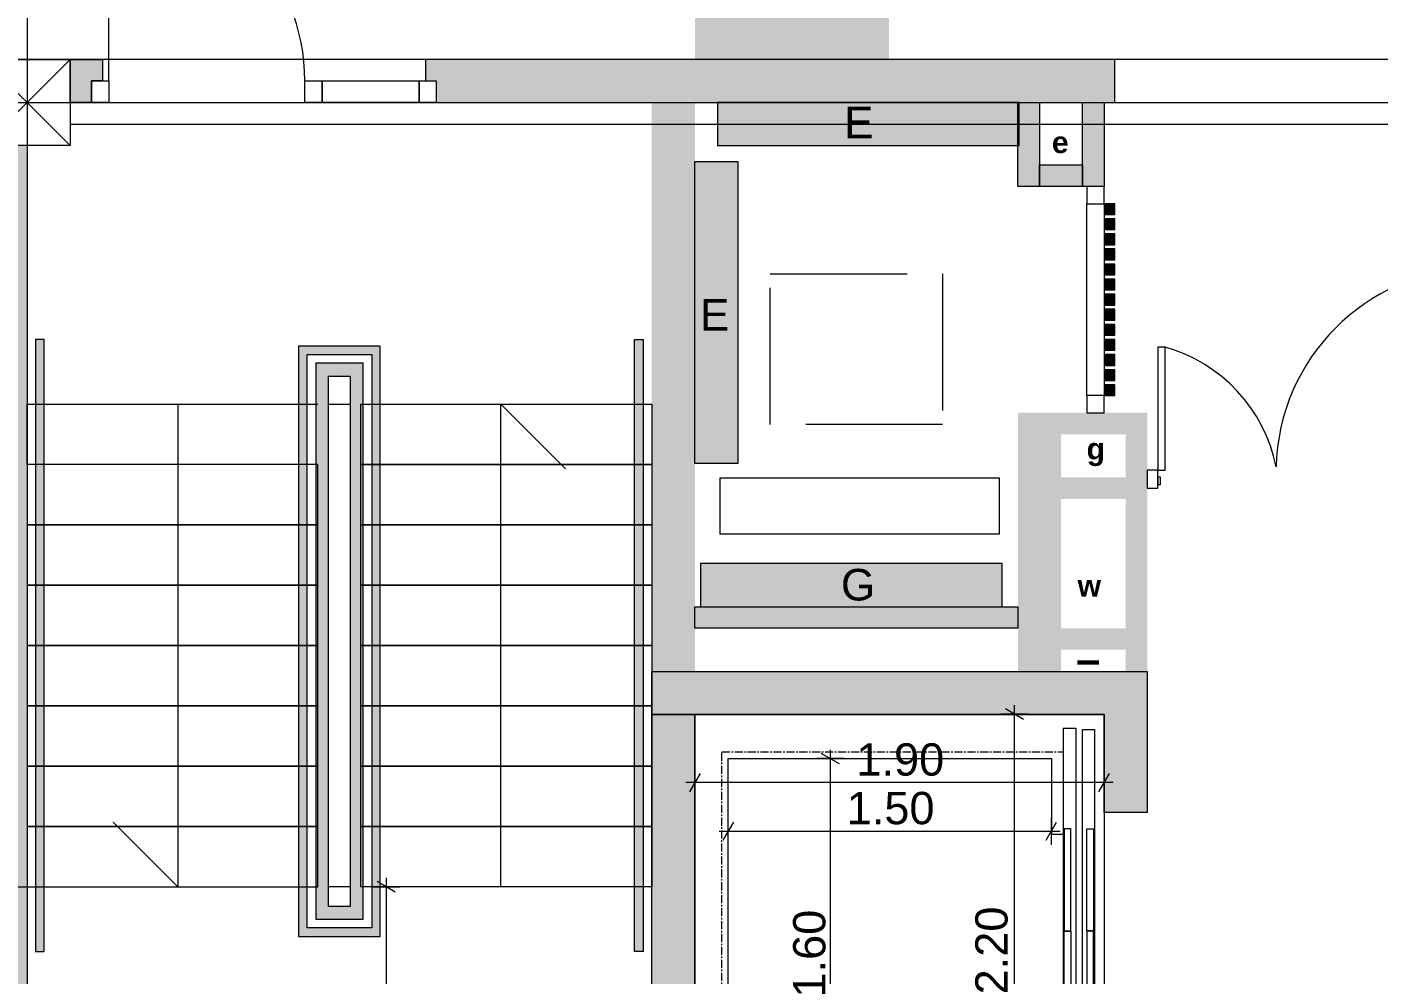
# Model space of a CAD drawing. Header units: millimetres. Extents: x 475159934 to 476245151, y 4620917055 to 4621447368.
# Drawn here: x 475261724 to 475268000, y 4621002042 to 4621006440 of the extents above; entities that cross this region are included whole.
import ezdxf

# ---------------------------------------------------------------- set-up
doc = ezdxf.new("R2010")
doc.units = ezdxf.units.MM
doc.header["$MEASUREMENT"] = 0
doc.linetypes.add('CENTERX2', pattern=[60, 37.5, -7.5, 7.5, -7.5])
doc.linetypes.add('Long Dashed', pattern=[1058.333302, 634.99999, -423.333311])
for name, color, linetype, lineweight, true_color in [('0_Pen_No__8_Pen_No__11', 7, 'Continuous', 0, 0x636466), ('New_2D Drafting - General_Pen_No__250_Pen_No__17', 7, 'Continuous', 0, 0xa68068), ('New_2D Drafting - General_Pen_No__250_Pen_No__7_Pen_No__252', 7, 'Continuous', 0, 0x666666)]:
    doc.layers.add(name, color=color, linetype=linetype, lineweight=lineweight, true_color=true_color)
for name, color, linetype, lineweight in [('0_Pen_No__8_Pen_No__7', 7, 'Continuous', 0), ('2D Drafting - General_Pen_No__1_Pen_No__7', 7, 'Continuous', 0), ('2D Drafting - General_Pen_No__250_Pen_No__7_Pen_No__154', 154, 'Continuous', 0), ('2D Drafting - General_Pen_No__250_Pen_No__7_Pen_No__250', 7, 'Continuous', 0), ('2D Drafting - General_Pen_No__250_Pen_No__7_Pen_No__7', 7, 'Continuous', 0), ('a-iataki_Pen_No__1_Pen_No__1', 1, 'Continuous', 0), ('Doors_Pen_No__7_Pen_No__7', 7, 'Continuous', 0), ('G-Anno-Nplt_Pen_No__7', 7, 'Continuous', 0), ('gegmebi_Pen_No__7_Pen_No__7', 7, 'Continuous', 0), ('New_._Pen_No__1', 1, 'Continuous', 0), ('New_0_Pen_No__250', 7, 'Continuous', 0), ('New_23-DOOR_Pen_No__250', 7, 'Continuous', 0), ('New_2D Drafting - General_Pen_No__1', 1, 'Continuous', 0), ('New_2D Drafting - General_Pen_No__250_Pen_No__7_Pen_No__154', 154, 'Continuous', 0), ('New_2D Drafting - General_Pen_No__250_Pen_No__7_Pen_No__235', 235, 'Continuous', 0), ('New_2D Drafting - General_Pen_No__250_Pen_No__7_Pen_No__250', 7, 'Continuous', 0), ('New_2D Drafting - General_Pen_No__250_Pen_No__7_Pen_No__7', 7, 'Continuous', 0), ('New_2D Drafting - General_Pen_No__30_Pen_No__9_Pen_No__9_Pen_No__250', 7, 'Continuous', 0), ('New_2D Drafting - General_Pen_No__30_Pen_No__9_Pen_No__9_Pen_No__4', 7, 'Continuous', 0), ('New_2D Drafting - General_Pen_No__30_Pen_No__9_Pen_No__9_Pen_No__7', 7, 'Continuous', 0), ('New_2D Drafting - General_Pen_No__4', 7, 'Continuous', 0), ('New_51-CENTER-LINE_Pen_No__250', 7, 'Continuous', 0), ('New_shenobebi_Pen_No__7', 7, 'Continuous', 0), ('New_Structural - Bearing_Pen_No__250', 7, 'Continuous', 0), ('New_Structural - Bearing_Pen_No__4', 7, 'Continuous', 0), ('New_Structural - Bearing_Pen_No__7', 7, 'Continuous', 0), ('zoma_Pen_No__142', 142, 'Continuous', 0), ('zoma_Pen_No__5_Pen_No__5', 5, 'Continuous', 0)]:
    doc.layers.add(name, color=color, linetype=linetype, lineweight=lineweight)
doc.layers.add('zoma', color=7, linetype='Continuous')
doc.styles.add('GENERATED_STYLE_3', font='arial.ttf')
doc.styles.add('GENERATED_STYLE_8', font='arialbd.ttf')
doc.dimstyles.new('GENERATED_STYLE__24', dxfattribs={"dimtxt": 150, "dimasz": 64.421331, "dimexe": 0.18, "dimexo": 3, "dimgap": 0, "dimtad": 1, "dimlfac": 0.001, "dimzin": 0, "dimdsep": 46, "dimtxsty": 'GENERATED_STYLE_3', "dimblk": 'ARROWHEAD_2', "dimblk1": 'ARROWHEAD_2', "dimblk2": 'ARROWHEAD_2', "dimcen": 0.09, "dimclrd": 142, "dimclre": 142, "dimclrt": 142, "dimadec": 0, "dimazin": 0, "dimtfac": 1, "dimtdec": 4, "dimtmove": 2, "dimatfit": 3, "dimfxl": 1, "dimtolj": 1, "dimtzin": 0, "dimarcsym": 0})
doc.dimstyles.new('GENERATED_STYLE__25', dxfattribs={"dimtxt": 150, "dimasz": 64.421331, "dimexe": 0.18, "dimexo": 3, "dimgap": 0, "dimtad": 1, "dimtih": 1, "dimtoh": 1, "dimlfac": 0.001, "dimzin": 0, "dimdsep": 46, "dimtxsty": 'GENERATED_STYLE_3', "dimblk": 'ARROWHEAD_2', "dimblk1": 'ARROWHEAD_2', "dimblk2": 'ARROWHEAD_2', "dimcen": 0.09, "dimclrd": 142, "dimclre": 142, "dimclrt": 142, "dimadec": 0, "dimazin": 0, "dimtfac": 1, "dimtdec": 4, "dimtmove": 0, "dimatfit": 3, "dimfxl": 1, "dimtolj": 1, "dimtzin": 0, "dimarcsym": 0})
doc.dimstyles.new('GENERATED_STYLE__3', dxfattribs={"dimtxt": 200, "dimasz": 64.421331, "dimexe": 0.18, "dimexo": 3, "dimgap": 0, "dimtad": 1, "dimtih": 1, "dimtoh": 1, "dimlfac": 0.001, "dimzin": 0, "dimdsep": 46, "dimtxsty": 'GENERATED_STYLE_3', "dimblk": 'ARROWHEAD_2', "dimblk1": 'ARROWHEAD_2', "dimblk2": 'ARROWHEAD_2', "dimcen": 0.09, "dimclrd": 142, "dimclre": 142, "dimclrt": 142, "dimadec": 0, "dimazin": 0, "dimtfac": 1, "dimtdec": 4, "dimtmove": 0, "dimatfit": 3, "dimfxl": 1, "dimtolj": 1, "dimtzin": 0, "dimarcsym": 0})
doc.dimstyles.new('GENERATED_STYLE__5', dxfattribs={"dimtxt": 150, "dimasz": 64.421331, "dimexe": 0.18, "dimexo": 3, "dimgap": 0, "dimtad": 1, "dimlfac": 0.001, "dimzin": 0, "dimdsep": 46, "dimtxsty": 'GENERATED_STYLE_3', "dimblk": 'ARROWHEAD_2', "dimblk1": 'ARROWHEAD_2', "dimblk2": 'ARROWHEAD_2', "dimcen": 0.09, "dimclrd": 142, "dimclre": 142, "dimclrt": 142, "dimadec": 0, "dimazin": 0, "dimtfac": 1, "dimtdec": 4, "dimtmove": 0, "dimatfit": 3, "dimfxl": 1, "dimtolj": 1, "dimtzin": 0, "dimarcsym": 0})
doc.dimstyles.new('GENERATED_STYLE__6', dxfattribs={"dimtxt": 200, "dimasz": 64.421331, "dimexe": 0.18, "dimexo": 3, "dimgap": 0, "dimtad": 1, "dimlfac": 0.001, "dimzin": 0, "dimdsep": 46, "dimtxsty": 'GENERATED_STYLE_3', "dimblk": 'ARROWHEAD_2', "dimblk1": 'ARROWHEAD_2', "dimblk2": 'ARROWHEAD_2', "dimcen": 0.09, "dimclrd": 142, "dimclre": 142, "dimclrt": 142, "dimadec": 0, "dimazin": 0, "dimtfac": 1, "dimtdec": 4, "dimtmove": 0, "dimatfit": 3, "dimfxl": 1, "dimtolj": 1, "dimtzin": 0, "dimarcsym": 0})

# ---------------------------------------------------------------- blocks, each defined once
blk = doc.blocks.new('*D1551', base_point=(475826095.8, 4621095193.2))
at = {"layer": 'zoma_Pen_No__142', "color": 142, "linetype": 'Continuous', "lineweight": 0, "transparency": 16777216}
for p, q in [((475263433.7, 4621002425.9), (475263348.9, 4621002474.8)), ((475263391.3, 4621002491.8), (475263391.3, 4621002450.4)), ((475263327.7, 4621002450.4), (475263454.9, 4621002450.4)), ((475263391.3, 4621002450.4), (475263391.3, 4621001050.4)), ((475263327.7, 4621001050.4), (475263454.9, 4621001050.4)), ((475263348.9, 4621001074.8), (475263433.7, 4621001025.9)), ((475263391.3, 4621001050.4), (475263391.3, 4621001008.9))]:
    blk.add_line(p, q, dxfattribs=at)
at = {"layer": 'zoma_Pen_No__142', "color": 142, "lineweight": 0, "transparency": 16777216, "insert": (475263361.3, 4621001550.2), "char_height": 150, "attachment_point": 7, "rotation": 90, "style": 'GENERATED_STYLE_3'}
blk.add_mtext('\\A1;{\\pql;\\fArial|b0|i0|c204|p0;\\W1.000000;1.40}', dxfattribs=at)
blk = doc.blocks.new('ARROWHEAD_2')
at = {"color": 0, "linetype": 'Continuous', "lineweight": 0}
for p, q in [((0, 0), (-1, 0)), ((-0.378, -0.655), (0.378, 0.655))]:
    blk.add_line(p, q, dxfattribs=at)
blk = doc.blocks.new('*D1552', base_point=(475826095.8, 4621095193.2))
at = {"layer": 'zoma_Pen_No__142', "color": 142, "linetype": 'Continuous', "lineweight": 0, "transparency": 16777216}
for p, q in [((475263433.7, 4621002425.9), (475263348.9, 4621002474.8)), ((475263391.3, 4621002491.8), (475263391.3, 4621002450.4)), ((475263327.7, 4621002450.4), (475263454.9, 4621002450.4)), ((475263391.3, 4621002450.4), (475263391.3, 4621001050.4)), ((475263327.7, 4621001050.4), (475263454.9, 4621001050.4)), ((475263348.9, 4621001074.8), (475263433.7, 4621001025.9)), ((475263391.3, 4621001050.4), (475263391.3, 4621001008.9))]:
    blk.add_line(p, q, dxfattribs=at)
at = {"layer": 'zoma_Pen_No__142', "color": 142, "lineweight": 0, "transparency": 16777216, "insert": (475263361.3, 4621001550.2), "char_height": 150, "attachment_point": 7, "rotation": 90, "style": 'GENERATED_STYLE_3'}
blk.add_mtext('\\A1;{\\pql;\\fArial|b0|i0|c204|p0;\\W1.000000;1.40}', dxfattribs=at)
blk = doc.blocks.new('*D1591', base_point=(475826095.8, 4621095193.2))
at = {"layer": 'zoma_Pen_No__142', "color": 142, "linetype": 'Continuous', "lineweight": 0, "transparency": 16777216}
for p, q in [((475261548.8, 4621009137.1), (475261499.9, 4621009052.3)), ((475261524.3, 4621009031.1), (475261524.3, 4621009158.3)), ((475261948.8, 4621009137.1), (475261899.9, 4621009052.3)), ((475261924.3, 4621009031.1), (475261924.3, 4621009158.3)), ((475261524.3, 4621009094.7), (475261924.3, 4621009094.7))]:
    blk.add_line(p, q, dxfattribs=at)
blk = doc.blocks.new('*D1592', base_point=(475826095.8, 4621095193.2))
at = {"layer": 'zoma_Pen_No__142', "color": 142, "linetype": 'Continuous', "lineweight": 0, "transparency": 16777216}
for p, q in [((475261948.8, 4621009137.1), (475261899.9, 4621009052.3)), ((475261924.3, 4621009031.1), (475261924.3, 4621009158.3)), ((475268448.8, 4621009137.1), (475268399.9, 4621009052.3)), ((475268424.3, 4621009031.1), (475268424.3, 4621009158.3)), ((475261924.3, 4621009094.7), (475268424.3, 4621009094.7))]:
    blk.add_line(p, q, dxfattribs=at)
at = {"layer": 'zoma_Pen_No__142', "color": 142, "lineweight": 0, "transparency": 16777216, "char_height": 200, "attachment_point": 7, "style": 'GENERATED_STYLE_3'}
for s, insert in [('\\A1;{\\pql;\\fArial|b0|i0|c204|p0;\\W1.000000;6.50}', (475264907.4, 4621009134.7)), ('\\A1;{\\pql;\\fArial|b0|i0|c204|p0;\\W1.000000;0.40}', (475267866, 4621009134.7))]:
    blk.add_mtext(s, dxfattribs=dict(at, insert=insert))
blk = doc.blocks.new('*D1607', base_point=(475826095.8, 4621095193.2))
at = {"layer": 'zoma_Pen_No__142', "color": 142, "linetype": 'Continuous', "lineweight": 0, "transparency": 16777216}
for p, q in [((475299242.6, 4621006265.8), (475299157.9, 4621006314.7)), ((475299200.3, 4621006290.2), (475299200.3, 4621006331.7)), ((475299263.8, 4621006290.2), (475299136.7, 4621006290.2)), ((475299200.3, 4620986935.6), (475299200.3, 4621006290.2)), ((475299263.8, 4620986935.6), (475299136.7, 4620986935.6)), ((475299157.9, 4620986960.1), (475299242.6, 4620986911.1)), ((475299200.3, 4620986894.2), (475299200.3, 4620986935.6))]:
    blk.add_line(p, q, dxfattribs=at)
at = {"layer": 'zoma_Pen_No__142', "color": 142, "lineweight": 0, "transparency": 16777216, "insert": (475299160.3, 4620996269.7), "char_height": 200, "attachment_point": 7, "rotation": 90, "style": 'GENERATED_STYLE_3'}
blk.add_mtext('\\A1;{\\pql;\\fArial|b0|i0|c204|p0;\\W1.000000;19.35}', dxfattribs=at)
blk = doc.blocks.new('*D1616', base_point=(475826095.8, 4621095193.2))
at = {"layer": 'zoma_Pen_No__142', "color": 142, "linetype": 'Continuous', "lineweight": 0, "transparency": 16777216}
for p, q in [((475298377.3, 4621002160.1), (475298462.1, 4621002111.1)), ((475298483.3, 4621002135.6), (475298356.1, 4621002135.6)), ((475298419.7, 4621001735.6), (475298419.7, 4621002135.6)), ((475298483.3, 4621001735.6), (475298356.1, 4621001735.6)), ((475298377.3, 4621001760.1), (475298462.1, 4621001711.1))]:
    blk.add_line(p, q, dxfattribs=at)
blk = doc.blocks.new('*D1617', base_point=(475826095.8, 4621095193.2))
at = {"layer": 'zoma_Pen_No__142', "color": 142, "linetype": 'Continuous', "lineweight": 0, "transparency": 16777216}
for p, q in [((475298483.3, 4621005890.2), (475298356.1, 4621005890.2)), ((475298377.3, 4621005914.7), (475298462.1, 4621005865.8)), ((475298419.7, 4621002135.6), (475298419.7, 4621005890.2)), ((475298377.3, 4621002160.1), (475298462.1, 4621002111.1)), ((475298483.3, 4621002135.6), (475298356.1, 4621002135.6))]:
    blk.add_line(p, q, dxfattribs=at)
at = {"layer": 'zoma_Pen_No__142', "color": 142, "lineweight": 0, "transparency": 16777216, "char_height": 200, "attachment_point": 7, "rotation": 90, "style": 'GENERATED_STYLE_3'}
for s, insert in [('\\A1;{\\pql;\\fArial|b0|i0|c204|p0;\\W1.000000;0.40}', (475298379.7, 4621005331.9)), ('\\A1;{\\pql;\\fArial|b0|i0|c204|p0;\\W1.000000;3.75}', (475298379.7, 4621003746))]:
    blk.add_mtext(s, dxfattribs=dict(at, insert=insert))
blk = doc.blocks.new('*D1618', base_point=(475826095.8, 4621095193.2))
at = {"layer": 'zoma_Pen_No__142', "color": 142, "linetype": 'Continuous', "lineweight": 0, "transparency": 16777216}
for p, q in [((475298462.1, 4621006265.8), (475298377.3, 4621006314.7)), ((475298419.7, 4621006290.2), (475298419.7, 4621006331.7)), ((475298483.3, 4621006290.2), (475298356.1, 4621006290.2)), ((475298419.7, 4621005890.2), (475298419.7, 4621006290.2)), ((475298483.3, 4621005890.2), (475298356.1, 4621005890.2)), ((475298377.3, 4621005914.7), (475298462.1, 4621005865.8))]:
    blk.add_line(p, q, dxfattribs=at)
blk = doc.blocks.new('*D2003', base_point=(475826095.8, 4621095193.2))
at = {"layer": 'zoma_Pen_No__142', "color": 142, "linetype": 'Continuous', "lineweight": 0, "transparency": 16777216}
for p, q in [((475265517.2, 4621003045.5), (475265390, 4621003045.5)), ((475265496, 4621003021), (475265411.2, 4621003069.9)), ((475265453.6, 4621003045.5), (475265453.6, 4621003086.9)), ((475265453.6, 4621001445.5), (475265453.6, 4621003045.5)), ((475265411.2, 4621001469.9), (475265496, 4621001421)), ((475265517.2, 4621001445.5), (475265390, 4621001445.5)), ((475265453.6, 4621001404), (475265453.6, 4621001445.5))]:
    blk.add_line(p, q, dxfattribs=at)
at = {"layer": 'zoma_Pen_No__142', "color": 142, "lineweight": 0, "transparency": 16777216, "insert": (475265432.6, 4621001936.8), "char_height": 150, "attachment_point": 7, "rotation": 90, "style": 'GENERATED_STYLE_3'}
blk.add_mtext('\\A1;{\\pql;\\fArial|b0|i0|c204|p0;\\W1.000000;1.60}', dxfattribs=at)
blk = doc.blocks.new('*D2004', base_point=(475826095.8, 4621095193.2))
at = {"layer": 'zoma_Pen_No__142', "color": 142, "linetype": 'Continuous', "lineweight": 0, "transparency": 16777216}
for p, q in [((475265003.8, 4621002751.5), (475264954.9, 4621002666.7)), ((475264979.3, 4621002645.5), (475264979.3, 4621002772.7)), ((475266454.9, 4621002666.7), (475266503.8, 4621002751.5)), ((475266479.3, 4621002645.5), (475266479.3, 4621002772.7)), ((475264937.9, 4621002709.1), (475264979.3, 4621002709.1)), ((475264979.3, 4621002709.1), (475266479.3, 4621002709.1)), ((475266479.3, 4621002709.1), (475266520.8, 4621002709.1))]:
    blk.add_line(p, q, dxfattribs=at)
at = {"layer": 'zoma_Pen_No__142', "color": 142, "lineweight": 0, "transparency": 16777216, "insert": (475265529.2, 4621002739.1), "char_height": 150, "attachment_point": 7, "style": 'GENERATED_STYLE_3'}
blk.add_mtext('\\A1;{\\pql;\\fArial|b0|i0|c204|p0;\\W1.000000;1.50}', dxfattribs=at)
blk = doc.blocks.new('*D2005', base_point=(475826095.8, 4621095193.2))
at = {"layer": 'zoma_Pen_No__142', "color": 142, "linetype": 'Continuous', "lineweight": 0, "transparency": 16777216}
for p, q in [((475266308.3, 4621003251.7), (475266308.3, 4621003293.2)), ((475266371.8, 4621003251.7), (475266244.7, 4621003251.7)), ((475266350.6, 4621003227.3), (475266265.9, 4621003276.2)), ((475266308.3, 4621001051.7), (475266308.3, 4621003251.7)), ((475266371.8, 4621001051.7), (475266244.7, 4621001051.7)), ((475266265.9, 4621001076.2), (475266350.6, 4621001027.3)), ((475266308.3, 4621001010.3), (475266308.3, 4621001051.7))]:
    blk.add_line(p, q, dxfattribs=at)
at = {"layer": 'zoma_Pen_No__142', "color": 142, "lineweight": 0, "transparency": 16777216, "insert": (475266278.3, 4621001951.5), "char_height": 150, "attachment_point": 7, "rotation": 90, "style": 'GENERATED_STYLE_3'}
blk.add_mtext('\\A1;{\\pql;\\fArial|b0|i0|c204|p0;\\W1.000000;2.20}', dxfattribs=at)
blk = doc.blocks.new('*D2010', base_point=(475826095.8, 4621095193.2))
at = {"layer": 'zoma_Pen_No__142', "color": 142, "linetype": 'Continuous', "lineweight": 0, "transparency": 16777216}
for p, q in [((475264848.8, 4621002977), (475264799.9, 4621002892.2)), ((475264824.3, 4621002998.2), (475264824.3, 4621002871)), ((475266699.9, 4621002892.2), (475266748.8, 4621002977)), ((475266724.3, 4621002998.2), (475266724.3, 4621002871)), ((475264824.3, 4621002934.6), (475264782.9, 4621002934.6)), ((475266724.3, 4621002934.6), (475264824.3, 4621002934.6)), ((475266765.8, 4621002934.6), (475266724.3, 4621002934.6))]:
    blk.add_line(p, q, dxfattribs=at)
at = {"layer": 'zoma_Pen_No__142', "color": 142, "lineweight": 0, "transparency": 16777216, "insert": (475265574.2, 4621002964.6), "char_height": 150, "attachment_point": 7, "style": 'GENERATED_STYLE_3'}
blk.add_mtext('\\A1;{\\pql;\\fArial|b0|i0|c204|p0;\\W1.000000;1.90}', dxfattribs=at)

msp = doc.modelspace()

# ---------------------------------------------------------------- hatches: boundary and pattern name
at = {"layer": '0_Pen_No__8_Pen_No__11', "linetype": 'Continuous', "lineweight": 0, "true_color": 0x636466}
for points in [[(475264930.234, 4621006090.425), (475264930.235, 4621005890.425), (475266330.189, 4621005890.435), (475266330.188, 4621006090.435)], [(475264824.344, 4621005815.67), (475265024.344, 4621005815.669), (475265024.335, 4621004415.715), (475264824.335, 4621004415.717)], [(475264850.516, 4621003950.474), (475264850.516, 4621003750.474), (475266250.47, 4621003750.474), (475266250.47, 4621003950.474)]]:
    msp.add_hatch(color=251, dxfattribs=at).paths.add_polyline_path(points)
at = {"layer": '2D Drafting - General_Pen_No__250_Pen_No__7_Pen_No__154', "linetype": 'Continuous', "lineweight": 0}
for points in [[(475261924.336, 4621006290.24), (475262074.169, 4621006290.24), (475262074.169, 4621006190.241), (475262024.171, 4621006190.241), (475262024.171, 4621006090.24), (475261924.336, 4621006090.24)], [(475263574.329, 4621006190.287), (475263624.172, 4621006190.287), (475263624.172, 4621006090.239), (475266774.604, 4621006090.239), (475266774.604, 4621006290.239), (475263574.329, 4621006290.239)], [(475261524.343, 4621002450.262), (475261724.343, 4621002450.262), (475261724.343, 4621001050.171), (475261524.343, 4621001050.171)]]:
    msp.add_hatch(color=154, dxfattribs=at).paths.add_polyline_path(points)
at = {"layer": '2D Drafting - General_Pen_No__250_Pen_No__7_Pen_No__7', "linetype": 'Continuous', "lineweight": 0}
for points in [[(475264824.336, 4621006090.239), (475264824.336, 4621003450.207), (475264624.336, 4621003450.207), (475264624.336, 4621006090.239)], [(475266424.335, 4621006090.421), (475266424.335, 4621005700.464), (475266324.335, 4621005700.464), (475266324.335, 4621006090.421)], [(475261524.343, 4621005890.239), (475261524.343, 4621002450.197), (475261724.343, 4621002450.197), (475261724.343, 4621005890.239)], [(475266324.336, 4621004650.474), (475266524.336, 4621004650.474), (475266524.336, 4621003450.474), (475266324.336, 4621003450.474)]]:
    msp.add_hatch(color=7, dxfattribs=at).paths.add_polyline_path(points)
at = {"layer": 'New_2D Drafting - General_Pen_No__1', "linetype": 'Continuous', "lineweight": 0}
for points in [[(475261764.343, 4621002150.197), (475261804.343, 4621002150.197), (475261804.343, 4621004990.197), (475261764.343, 4621004990.197)], [(475264584.343, 4621002150.197), (475264544.343, 4621002150.197), (475264544.343, 4621004990.197), (475264584.343, 4621004990.197)]]:
    msp.add_hatch(color=1, dxfattribs=at).paths.add_polyline_path(points)
h = msp.add_hatch(color=1, dxfattribs=at)
h.paths.add_polyline_path([(475262984.343, 4621002220.089), (475263364.343, 4621002220.089), (475263364.343, 4621002350.197), (475263364.343, 4621004960.104), (475262984.343, 4621004960.104)])
h.paths.add_polyline_path([(475263324.343, 4621002260.089), (475263024.343, 4621002260.089), (475263024.343, 4621004920.104), (475263324.343, 4621004920.104)], flags=0)
h = msp.add_hatch(color=1, dxfattribs=at)
h.paths.add_polyline_path([(475263064.343, 4621002300.089), (475263284.343, 4621002300.089), (475263284.343, 4621004880.104), (475263064.343, 4621004880.104)])
h.paths.add_polyline_path([(475263124.343, 4621002360.089), (475263124.343, 4621004820.104), (475263224.343, 4621004820.104), (475263224.343, 4621002360.089)], flags=0)
at = {"layer": 'New_2D Drafting - General_Pen_No__250_Pen_No__17', "linetype": 'Continuous', "lineweight": 0, "true_color": 0xa68068}
for points in [[(475266724.336, 4621005570.474), (475266724.336, 4621005620.474), (475266774.336, 4621005620.474), (475266774.336, 4621005570.474)], [(475266724.336, 4621005500.474), (475266724.336, 4621005550.474), (475266774.336, 4621005550.474), (475266774.336, 4621005500.474)], [(475266724.336, 4621005430.474), (475266724.336, 4621005480.474), (475266774.336, 4621005480.474), (475266774.336, 4621005430.474)], [(475266724.336, 4621005360.474), (475266724.336, 4621005410.474), (475266774.336, 4621005410.474), (475266774.336, 4621005360.474)], [(475266724.336, 4621005290.474), (475266724.336, 4621005340.474), (475266774.336, 4621005340.474), (475266774.336, 4621005290.474)], [(475266774.336, 4621005270.474), (475266774.336, 4621005220.474), (475266724.336, 4621005220.474), (475266724.336, 4621005270.474)], [(475266724.336, 4621005150.474), (475266724.336, 4621005200.474), (475266774.336, 4621005200.474), (475266774.336, 4621005150.474)], [(475266724.336, 4621005080.474), (475266724.336, 4621005130.474), (475266774.336, 4621005130.474), (475266774.336, 4621005080.474)], [(475266724.336, 4621005010.474), (475266724.336, 4621005060.474), (475266774.336, 4621005060.474), (475266774.336, 4621005010.474)], [(475266724.336, 4621004940.474), (475266724.336, 4621004990.474), (475266774.336, 4621004990.474), (475266774.336, 4621004940.474)], [(475266724.336, 4621004870.474), (475266724.336, 4621004920.474), (475266774.336, 4621004920.474), (475266774.336, 4621004870.474)], [(475266724.336, 4621004800.474), (475266724.336, 4621004850.474), (475266774.336, 4621004850.474), (475266774.336, 4621004800.474)], [(475266774.336, 4621004780.474), (475266774.336, 4621004730.474), (475266724.336, 4621004730.474), (475266724.336, 4621004780.474)]]:
    msp.add_hatch(color=45, dxfattribs=at).paths.add_polyline_path(points)
at = {"layer": 'New_2D Drafting - General_Pen_No__250_Pen_No__7_Pen_No__154', "linetype": 'Continuous', "lineweight": 0}
for points in [[(475264624.342, 4621003450.163), (475264824.342, 4621003450.163), (475266924.342, 4621003450.163), (475266924.342, 4621002795.473), (475266724.342, 4621002795.473), (475266724.342, 4621003250.163), (475264824.342, 4621003250.163), (475264624.342, 4621003250.163)], [(475264624.342, 4621003250.163), (475264824.342, 4621003250.163), (475264824.342, 4621001050.163), (475266724.342, 4621001050.163), (475266724.342, 4621001695.473), (475266924.342, 4621001695.473), (475266924.342, 4621000850.163), (475264624.342, 4621000850.163), (475264624.342, 4621001050.163)]]:
    msp.add_hatch(color=154, dxfattribs=at).paths.add_polyline_path(points)
at = {"layer": 'New_2D Drafting - General_Pen_No__250_Pen_No__7_Pen_No__235', "linetype": 'Continuous', "lineweight": 0, "true_color": 0x3f1f2f}
msp.add_hatch(color=249, dxfattribs=at).paths.add_polyline_path([(475244282.773, 4621010543.478, 0.32168845), (475243262.96, 4621009122.415), (475243262.96, 4621002135.601), (475244152.204, 4621002135.601), (475244152.204, 4621008831.724, -0.32168845), (475244832.079, 4621009779.099), (475247789.342, 4621010778.379), (475251048.431, 4621011879.647), (475264825.015, 4621016534.85), (475264825.015, 4621006290.236), (475265670.405, 4621006290.236), (475265725.162, 4621006290.236), (475265725.162, 4621016845.436), (475286217.575, 4621016845.436), (475286217.575, 4621012037.196), (475286217.575, 4621009163.716), (475286217.575, 4621006290.236), (475287357.791, 4621006290.236), (475287357.791, 4621010759.269), (475287357.791, 4621012085.341), (475287357.791, 4621016845.436), (475291232.403, 4621016845.436), (475292838.473, 4621016551.56), (475294631.036, 4621016223.56), (475298769.84, 4621015466.248), (475299617.458, 4621015311.152), (475302103.942, 4621014856.18, -0.36214705), (475302923.952, 4621013872.511), (475302923.952, 4620991290.299), (475338673.946, 4620991290.299), (475338673.946, 4620982410.587), (475328974.381, 4620982410.587), (475271015.903, 4620982410.587), (475271015.903, 4620982931.767), (475270015.605, 4620982931.767), (475270015.605, 4620982410.587), (475270015.605, 4620981410.587), (475329174.799, 4620981410.587), (475339673.946, 4620981410.587), (475339673.946, 4620982410.587), (475339673.946, 4620989798.783), (475339673.946, 4620992290.299), (475303923.952, 4620992290.299), (475303923.952, 4621014187.663, 0.36214705), (475302693.937, 4621015663.166), (475298439.62, 4621016441.614), (475291314.066, 4621017745.436), (475265842.794, 4621017745.436, 0.08164597), (475265362.607, 4621017666.499)])
at = {"layer": 'New_2D Drafting - General_Pen_No__250_Pen_No__7_Pen_No__7', "linetype": 'Continuous', "lineweight": 0}
for points in [[(475266624.336, 4621006090.464), (475266724.336, 4621006090.464), (475266724.336, 4621005700.464), (475266624.336, 4621005700.464)], [(475264824.336, 4621003650.709), (475264824.336, 4621003750.709), (475266324.336, 4621003750.709), (475266324.336, 4621003650.709)]]:
    msp.add_hatch(color=7, dxfattribs=at).paths.add_polyline_path(points)
at = {"layer": 'New_2D Drafting - General_Pen_No__30_Pen_No__9_Pen_No__9_Pen_No__4', "linetype": 'Continuous', "lineweight": 0}
for points in [[(475266424.335, 4621005800.464), (475266624.336, 4621005800.464), (475266624.336, 4621005700.464), (475266424.335, 4621005700.464)], [(475266824.336, 4621004350.472), (475266824.336, 4621004550.474), (475266524.336, 4621004550.474), (475266524.336, 4621004650.474), (475266924.336, 4621004650.474), (475266924.336, 4621004350.472)]]:
    msp.add_hatch(color=7, dxfattribs=at).paths.add_polyline_path(points)
at = {"layer": 'New_2D Drafting - General_Pen_No__30_Pen_No__9_Pen_No__9_Pen_No__7', "linetype": 'Continuous', "lineweight": 0}
for points in [[(475266524.336, 4621004350.472), (475266824.336, 4621004350.472), (475266824.336, 4621004250.472), (475266524.336, 4621004250.472)], [(475266924.336, 4621004350.472), (475266924.336, 4621003450.474), (475266824.336, 4621003450.474), (475266824.336, 4621004350.472)], [(475266524.336, 4621003650.474), (475266824.336, 4621003650.474), (475266824.336, 4621003550.474), (475266524.336, 4621003550.474)]]:
    msp.add_hatch(color=7, dxfattribs=at).paths.add_polyline_path(points)

# ---------------------------------------------------------------- linework, layer by layer
at = {"layer": '0_Pen_No__8_Pen_No__7', "color": 7, "linetype": 'Continuous', "lineweight": 0, "flags": 128}
for points in [[(475264930.234, 4621006090.425), (475264930.235, 4621005890.425), (475266330.189, 4621005890.435), (475266330.188, 4621006090.435)], [(475264824.344, 4621005815.67), (475265024.344, 4621005815.669), (475265024.335, 4621004415.715), (475264824.335, 4621004415.717)], [(475264850.516, 4621003950.474), (475264850.516, 4621003750.474), (475266250.47, 4621003750.474), (475266250.47, 4621003950.474)]]:
    msp.add_lwpolyline(points, close=True, dxfattribs=at)
at = {"layer": '2D Drafting - General_Pen_No__1_Pen_No__7', "color": 7, "linetype": 'Continuous', "lineweight": 0}
for p, q in [((475261524.343, 4621005890.239), (475261924.343, 4621006290.239)), ((475261924.343, 4621005890.239), (475261524.343, 4621006290.239))]:
    msp.add_line(p, q, dxfattribs=at)
at = {"layer": '2D Drafting - General_Pen_No__1_Pen_No__7', "color": 7, "linetype": 'Continuous', "lineweight": 0, "flags": 128}
for points in [[(475261924.343, 4621005890.239), (475261524.343, 4621005890.239), (475261524.343, 4621006290.239), (475261924.343, 4621006290.239)], [(475261924.343, 4621005990.239), (475268424.343, 4621005990.239), (475268424.343, 4621006290.239), (475261924.343, 4621006290.239)]]:
    msp.add_lwpolyline(points, close=True, dxfattribs=at)
at = {"layer": '2D Drafting - General_Pen_No__250_Pen_No__7_Pen_No__250', "color": 7, "linetype": 'Continuous', "lineweight": 0, "flags": 128}
for points in [[(475266424.335, 4621006090.421), (475266424.335, 4621005700.464), (475266324.335, 4621005700.464), (475266324.335, 4621006090.421)], [(475261524.343, 4621002450.262), (475261724.343, 4621002450.262), (475261724.343, 4621001050.171), (475261524.343, 4621001050.171)]]:
    msp.add_lwpolyline(points, close=True, dxfattribs=at)
at = {"layer": '2D Drafting - General_Pen_No__250_Pen_No__7_Pen_No__7', "color": 7, "linetype": 'Continuous', "lineweight": 0, "flags": 128}
for points in [[(475261924.336, 4621006290.24), (475262074.169, 4621006290.24), (475262074.169, 4621006190.241), (475262024.171, 4621006190.241), (475262024.171, 4621006090.24), (475261924.336, 4621006090.24)], [(475263574.329, 4621006190.287), (475263624.172, 4621006190.287), (475263624.172, 4621006090.239), (475266774.604, 4621006090.239), (475266774.604, 4621006290.239), (475263574.329, 4621006290.239)]]:
    msp.add_lwpolyline(points, close=True, dxfattribs=at)
at = {"layer": 'Doors_Pen_No__7_Pen_No__7', "color": 7, "linetype": 'Continuous', "lineweight": 0, "flags": 128}
for points in [[(475266974.334, 4621004384.533), (475267007.667, 4621004384.481), (475267007.667, 4621004954.41), (475266974.334, 4621004954.462)], [(475266924.334, 4621004299.867), (475266974.334, 4621004299.867), (475266974.334, 4621004384.533), (475266924.334, 4621004384.533)], [(475266974.334, 4621004317.867), (475266985.834, 4621004317.867), (475266985.834, 4621004351.2), (475266974.334, 4621004351.2)]]:
    msp.add_lwpolyline(points, close=True, dxfattribs=at)
at = {"layer": 'Doors_Pen_No__7_Pen_No__7', "color": 7, "linetype": 'Continuous', "lineweight": 0}
msp.add_arc((475266811.335, 4621004255.573), 725.892, 11.3903923, 74.3077433, dxfattribs=at)
at = {"layer": 'G-Anno-Nplt_Pen_No__7', "color": 7, "linetype": 'Continuous', "lineweight": 0}
msp.add_arc((475268469.268, 4621004376.243), 946.61, 91.7295795, 178.6266036, dxfattribs=at)
at = {"layer": 'gegmebi_Pen_No__7_Pen_No__7', "color": 7, "linetype": 'Continuous', "lineweight": 0, "flags": 128}
for points in [[(475263074.343, 4621004410.197), (475261724.343, 4621004410.197), (475261724.343, 4621004690.197), (475263074.343, 4621004690.197)], [(475262424.343, 4621004690.197), (475262424.343, 4621002450.197), (475262124.343, 4621002750.197)], [(475263924.343, 4621002450.197), (475263924.343, 4621004690.197), (475264224.343, 4621004390.197)]]:
    msp.add_lwpolyline(points, dxfattribs=at)
for points in [[(475263224.343, 4621002450.197), (475263124.343, 4621002450.197), (475263124.343, 4621004690.197), (475263224.343, 4621004690.197)], [(475263274.343, 4621004410.197), (475263274.343, 4621004690.197), (475264624.343, 4621004690.197), (475264624.343, 4621004410.197)], [(475263074.343, 4621004130.197), (475263074.343, 4621004410.197), (475261724.343, 4621004410.197), (475261724.343, 4621004130.197)], [(475263274.343, 4621004130.197), (475263274.343, 4621004410.197), (475264624.343, 4621004410.197), (475264624.343, 4621004130.197)], [(475263074.343, 4621003850.197), (475263074.343, 4621004130.197), (475261724.343, 4621004130.197), (475261724.343, 4621003850.197)], [(475263274.343, 4621003850.197), (475263274.343, 4621004130.197), (475264624.343, 4621004130.197), (475264624.343, 4621003850.197)], [(475263074.343, 4621003570.197), (475263074.343, 4621003850.197), (475261724.343, 4621003850.197), (475261724.343, 4621003570.197)], [(475263274.343, 4621003570.197), (475263274.343, 4621003850.197), (475264624.343, 4621003850.197), (475264624.343, 4621003570.197)], [(475263074.343, 4621003290.197), (475263074.343, 4621003570.197), (475261724.343, 4621003570.197), (475261724.343, 4621003290.197)], [(475263274.343, 4621003290.197), (475263274.343, 4621003570.197), (475264624.343, 4621003570.197), (475264624.343, 4621003290.197)], [(475263074.343, 4621003010.197), (475263074.343, 4621003290.197), (475261724.343, 4621003290.197), (475261724.343, 4621003010.197)], [(475263274.343, 4621003010.197), (475263274.343, 4621003290.197), (475264624.343, 4621003290.197), (475264624.343, 4621003010.197)], [(475263074.343, 4621002730.197), (475263074.343, 4621003010.197), (475261724.343, 4621003010.197), (475261724.343, 4621002730.197)], [(475263274.343, 4621002730.197), (475263274.343, 4621003010.197), (475264624.343, 4621003010.197), (475264624.343, 4621002730.197)], [(475263074.343, 4621002450.197), (475263074.343, 4621002730.197), (475261724.343, 4621002730.197), (475261724.343, 4621002450.197)], [(475263274.343, 4621002450.197), (475263274.343, 4621002730.197), (475264624.343, 4621002730.197), (475264624.343, 4621002450.197)]]:
    msp.add_lwpolyline(points, close=True, dxfattribs=at)
at = {"layer": 'New_0_Pen_No__250', "color": 7, "linetype": 'Continuous', "lineweight": 0}
msp.add_lwpolyline([(475266479.342, 4621001445.473), (475264979.342, 4621001445.473), (475264979.342, 4621003045.473), (475266479.342, 4621003045.473), (475266479.342, 4621002695.473), (475266534.342, 4621002695.473)], dxfattribs=at)
at = {"layer": 'New_23-DOOR_Pen_No__250', "color": 7, "linetype": 'Continuous', "lineweight": 0}
for points in [[(475266534.342, 4621003185.473), (475266534.342, 4621001305.473), (475266594.342, 4621001305.473), (475266594.342, 4621003185.473)], [(475266624.342, 4621001310.473), (475266624.342, 4621003180.473), (475266679.342, 4621003180.473), (475266679.342, 4621001310.473)], [(475266538.342, 4621002720.473), (475266538.342, 4621002246.473), (475266570.342, 4621002246.473), (475266570.342, 4621002720.473)], [(475266643.342, 4621002246.473), (475266643.342, 4621002720.473), (475266675.342, 4621002720.473), (475266675.342, 4621002246.473)], [(475266538.342, 4621001770.473), (475266538.342, 4621002244.473), (475266570.342, 4621002244.473), (475266570.342, 4621001770.473)], [(475266675.342, 4621002244.473), (475266643.342, 4621002244.473), (475266643.342, 4621001770.473), (475266675.342, 4621001770.473)]]:
    msp.add_lwpolyline(points, close=True, dxfattribs=at)
at = {"layer": 'New_2D Drafting - General_Pen_No__250_Pen_No__7_Pen_No__154', "color": 154, "linetype": 'Continuous', "lineweight": 0, "flags": 128}
for points in [[(475264624.342, 4621003450.163), (475264824.342, 4621003450.163), (475266924.342, 4621003450.163), (475266924.342, 4621002795.473), (475266724.342, 4621002795.473), (475266724.342, 4621003250.163), (475264824.342, 4621003250.163), (475264624.342, 4621003250.163)], [(475264624.342, 4621003250.163), (475264824.342, 4621003250.163), (475264824.342, 4621001050.163), (475266724.342, 4621001050.163), (475266724.342, 4621001695.473), (475266924.342, 4621001695.473), (475266924.342, 4621000850.163), (475264624.342, 4621000850.163), (475264624.342, 4621001050.163)]]:
    msp.add_lwpolyline(points, close=True, dxfattribs=at)
at = {"layer": 'New_2D Drafting - General_Pen_No__250_Pen_No__7_Pen_No__250', "color": 7, "linetype": 'Continuous', "lineweight": 0, "flags": 128}
for points in [[(475266624.336, 4621006090.464), (475266724.336, 4621006090.464), (475266724.336, 4621005700.464), (475266624.336, 4621005700.464)], [(475264824.336, 4621003650.709), (475264824.336, 4621003750.709), (475266324.336, 4621003750.709), (475266324.336, 4621003650.709)]]:
    msp.add_lwpolyline(points, close=True, dxfattribs=at)
at = {"layer": 'New_2D Drafting - General_Pen_No__250_Pen_No__7_Pen_No__252', "color": 251, "linetype": 'Continuous', "lineweight": 0, "true_color": 0x666666}
msp.add_lwpolyline([(475261524.197, 4621008960.22), (475264174.401, 4621008960.22), (475264174.401, 4621015658.646), (475266174.557, 4621016341.953), (475266174.557, 4621008960.22), (475268824.197, 4621008960.22), (475268824.197, 4621006290.22), (475261524.197, 4621006290.22)], close=True, dxfattribs=at)
at = {"layer": 'New_2D Drafting - General_Pen_No__30_Pen_No__9_Pen_No__9_Pen_No__250', "color": 7, "linetype": 'Continuous', "lineweight": 0, "flags": 128}
msp.add_lwpolyline([(475266424.335, 4621005800.464), (475266624.336, 4621005800.464), (475266624.336, 4621005700.464), (475266424.335, 4621005700.464)], close=True, dxfattribs=at)
at = {"layer": 'New_2D Drafting - General_Pen_No__4', "color": 7, "linetype": 'Continuous', "lineweight": 0, "flags": 128}
for points in [[(475261764.343, 4621002150.197), (475261804.343, 4621002150.197), (475261804.343, 4621004990.197), (475261764.343, 4621004990.197)], [(475264584.343, 4621002150.197), (475264544.343, 4621002150.197), (475264544.343, 4621004990.197), (475264584.343, 4621004990.197)], [(475262984.343, 4621002220.089), (475263364.343, 4621002220.089), (475263364.343, 4621002350.197), (475263364.343, 4621004960.104), (475262984.343, 4621004960.104)], [(475263324.343, 4621002260.089), (475263024.343, 4621002260.089), (475263024.343, 4621004920.104), (475263324.343, 4621004920.104)], [(475263064.343, 4621002300.089), (475263284.343, 4621002300.089), (475263284.343, 4621004880.104), (475263064.343, 4621004880.104)], [(475263124.343, 4621002360.089), (475263124.343, 4621004820.104), (475263224.343, 4621004820.104), (475263224.343, 4621002360.089)]]:
    msp.add_lwpolyline(points, close=True, dxfattribs=at)
at = {"layer": 'New_51-CENTER-LINE_Pen_No__250', "color": 7, "linetype": 'CENTERX2', "lineweight": 0}
msp.add_lwpolyline([(475266534.342, 4621001414.473), (475264949.342, 4621001414.473), (475264949.342, 4621003076.473), (475266534.342, 4621003076.473)], dxfattribs=at)
at = {"layer": 'New_shenobebi_Pen_No__7', "color": 7, "linetype": 'Continuous', "lineweight": 0}
msp.add_lwpolyline([(475264824.342, 4621001050.163), (475264824.342, 4621003250.163), (475266724.342, 4621003250.163), (475266724.342, 4621001050.163)], close=True, dxfattribs=at)
at = {"layer": 'New_Structural - Bearing_Pen_No__250', "color": 7, "linetype": 'Continuous', "lineweight": 0}
for p, q in [((475262104.169, 4621006190.193), (475262104.141, 4621007100.193)), ((475262074.166, 4621006290.192), (475262074.169, 4621006190.192)), ((475263574.166, 4621006290.238), (475263574.169, 4621006190.238)), ((475262024.169, 4621006190.19), (475262104.169, 4621006190.193)), ((475262074.169, 4621006190.192), (475262024.169, 4621006190.19)), ((475262074.169, 4621006190.192), (475262024.169, 4621006190.19)), ((475262024.172, 4621006090.19), (475262024.169, 4621006190.19)), ((475262024.169, 4621006190.19), (475262024.172, 4621006090.19)), ((475262024.169, 4621006190.19), (475262024.172, 4621006090.19)), ((475262104.169, 4621006190.193), (475262104.172, 4621006090.19)), ((475263014.169, 4621006190.221), (475263094.169, 4621006190.223)), ((475263014.172, 4621006090.221), (475263014.169, 4621006190.221)), ((475263094.169, 4621006190.223), (475263094.172, 4621006090.223)), ((475263544.169, 4621006190.237), (475263624.169, 4621006190.239)), ((475263544.172, 4621006090.237), (475263544.169, 4621006190.237)), ((475263574.169, 4621006190.238), (475263624.169, 4621006190.239)), ((475263574.169, 4621006190.238), (475263624.169, 4621006190.239)), ((475263624.169, 4621006190.239), (475263624.172, 4621006090.239)), ((475263624.169, 4621006190.239), (475263624.172, 4621006090.239)), ((475263624.169, 4621006190.239), (475263624.172, 4621006090.239)), ((475262104.172, 4621006090.19), (475262024.172, 4621006090.19)), ((475263094.172, 4621006090.223), (475263014.172, 4621006090.221)), ((475263624.172, 4621006090.239), (475263544.172, 4621006090.237))]:
    msp.add_line(p, q, dxfattribs=at)
msp.add_lwpolyline([(475263544.172, 4621006090.237), (475263094.172, 4621006090.223), (475263094.169, 4621006190.223), (475263544.169, 4621006190.237)], close=True, dxfattribs=at)
msp.add_arc((475262104.169, 4621006190.193), 910, 0.0017667, 90.0017667, dxfattribs=at)
at = {"layer": 'New_Structural - Bearing_Pen_No__4', "color": 7, "linetype": 'Continuous', "lineweight": 0, "flags": 128}
for points in [[(475266644.336, 4621005620.464), (475266724.336, 4621005620.464), (475266724.336, 4621005700.464), (475266644.336, 4621005700.464)], [(475266644.336, 4621005620.464), (475266724.336, 4621005620.464), (475266724.336, 4621004730.474), (475266644.336, 4621004730.474)], [(475266724.336, 4621005570.474), (475266774.336, 4621005570.474), (475266774.336, 4621005620.474), (475266724.336, 4621005620.474)], [(475266724.336, 4621005500.474), (475266774.336, 4621005500.474), (475266774.336, 4621005550.474), (475266724.336, 4621005550.474)], [(475266724.336, 4621005430.474), (475266774.336, 4621005430.474), (475266774.336, 4621005480.474), (475266724.336, 4621005480.474)], [(475266724.336, 4621005360.474), (475266774.336, 4621005360.474), (475266774.336, 4621005410.474), (475266724.336, 4621005410.474)], [(475266724.336, 4621005290.474), (475266774.336, 4621005290.474), (475266774.336, 4621005340.474), (475266724.336, 4621005340.474)], [(475266724.336, 4621005220.474), (475266774.336, 4621005220.474), (475266774.336, 4621005270.474), (475266724.336, 4621005270.474)], [(475266724.336, 4621005150.474), (475266774.336, 4621005150.474), (475266774.336, 4621005200.474), (475266724.336, 4621005200.474)], [(475266724.336, 4621005080.474), (475266774.336, 4621005080.474), (475266774.336, 4621005130.474), (475266724.336, 4621005130.474)], [(475266724.336, 4621005010.474), (475266774.336, 4621005010.474), (475266774.336, 4621005060.474), (475266724.336, 4621005060.474)], [(475266724.336, 4621004940.474), (475266774.336, 4621004940.474), (475266774.336, 4621004990.474), (475266724.336, 4621004990.474)], [(475266724.336, 4621004870.474), (475266774.336, 4621004870.474), (475266774.336, 4621004920.474), (475266724.336, 4621004920.474)], [(475266724.336, 4621004800.474), (475266774.336, 4621004800.474), (475266774.336, 4621004850.474), (475266724.336, 4621004850.474)], [(475266644.336, 4621004650.474), (475266724.336, 4621004650.474), (475266724.336, 4621004730.474), (475266644.336, 4621004730.474)], [(475266724.336, 4621004730.474), (475266774.336, 4621004730.474), (475266774.336, 4621004780.474), (475266724.336, 4621004780.474)]]:
    msp.add_lwpolyline(points, close=True, dxfattribs=at)
at = {"layer": 'New_Structural - Bearing_Pen_No__7', "color": 7, "linetype": 'Long Dashed', "lineweight": 0}
msp.add_lwpolyline([(475265174.336, 4621005295.902), (475265974.336, 4621005295.902), (475265974.336, 4621004595.898), (475265174.336, 4621004595.898)], close=True, dxfattribs=at)
at = {"layer": 'New_Structural - Bearing_Pen_No__7', "color": 7, "linetype": 'Continuous', "lineweight": 0}
msp.add_lwpolyline([(475264941.352, 4621004349.08), (475266237.054, 4621004349.08), (475266237.054, 4621004087.416), (475264941.352, 4621004087.416)], close=True, dxfattribs=at)
at = {"layer": 'zoma_Pen_No__5_Pen_No__5', "color": 5, "linetype": 'Continuous', "lineweight": 0}
for p, q in [((475261724.343, 4621010516.418), (475261724.343, 4620982252.152)), ((475229343.792, 4621006090.239), (475300771.399, 4621006090.239))]:
    msp.add_line(p, q, dxfattribs=at)

# ---------------------------------------------------------------- texts
at = {"layer": 'a-iataki_Pen_No__1_Pen_No__1', "color": 1, "linetype": 'Continuous', "lineweight": 0, "char_height": 146.24328, "attachment_point": 3, "rotation": 0.001109, "style": 'GENERATED_STYLE_3'}
for s, insert in [('\\A1;{\\pqr;\\fArial|b0|i0|c204|p0;\\W1.000000;E}', (475265653.869, 4621006070.608)), ('\\A1;{\\pqr;\\fArial|b0|i0|c204|p0;\\W1.000000;E}', (475264984.455, 4621005178.158)), ('\\A1;{\\pqr;\\fArial|b0|i0|c204|p0;\\W1.000000;G}', (475265661.514, 4621003925.867))]:
    msp.add_mtext(s, dxfattribs=dict(at, insert=insert))
at = {"layer": 'New_._Pen_No__1', "color": 1, "linetype": 'Continuous', "lineweight": 0, "char_height": 100, "attachment_point": 2, "style": 'GENERATED_STYLE_8'}
for s, insert in [('\\A1;{\\pqc;\\fArial|b1|i0|c204|p0;\\W1.000000;e}', (475266520.527, 4621005955.494)), ('\\A1;{\\pqc;\\fArial|b1|i0|c204|p0;\\W1.000000;g}', (475266685.62, 4621004533.318)), ('\\A1;{\\pqc;\\fArial|b1|i0|c204|p0;\\W1.000000;w}', (475266655.557, 4621003897.191))]:
    msp.add_mtext(s, dxfattribs=dict(at, insert=insert))
at = {"layer": 'New_._Pen_No__1', "color": 1, "linetype": 'Continuous', "lineweight": 0, "insert": (475266599.843, 4621003491.295), "char_height": 100, "attachment_point": 2, "rotation": 90, "style": 'GENERATED_STYLE_8'}
msp.add_mtext('\\A1;{\\pqc;\\fArial|b1|i0|c204|p0;\\W1.000000;I}', dxfattribs=at)

# ---------------------------------------------------------------- dimensions: what is measured, and where the dimension line sits
at = {"layer": 'zoma', "color": 142, "linetype": 'Continuous', "lineweight": 0}
for base, p1, p2, dimstyle, picture, middle in [((475268424.336, 4621009094.704), (475261924.336, 4621004410.209), (475268424.336, 4621004410.209), 'GENERATED_STYLE__3', '*D1592', (475265166.332, 4621009234.704)), ((475261924.336, 4621009094.704), (475261524.337, 4621004410.209), (475261924.336, 4621004410.209), 'GENERATED_STYLE__3', '*D1591', (475261224.916, 4621009234.704)), ((475266479.342, 4621002709.099), (475264979.342, 4621003045.473), (475266479.342, 4621002722.618), 'GENERATED_STYLE__25', '*D2004', (475265723.339, 4621002814.099))]:
    dim = msp.add_linear_dim(base=base, p1=p1, p2=p2, dimstyle=dimstyle, dxfattribs=at)
    dim.commit()
    dim.dimension.update_dxf_attribs({"geometry": picture, "text_midpoint": middle, "dimtype": 160})
for base, p1, p2, angle, dimstyle, picture, middle in [((475299200.263, 4621006290.239), (475232908.837, 4620986935.604), (475254624.343, 4621006290.239), 90, 'GENERATED_STYLE__6', '*D1607', (475299060.263, 4620996604.749)), ((475298419.678, 4621006290.239), (475254624.343, 4621005890.239), (475254624.343, 4621006290.239), 90, 'GENERATED_STYLE__6', '*D1618', (475298279.678, 4621005590.818)), ((475298419.678, 4621005890.239), (475233224.343, 4621002135.604), (475254624.343, 4621005890.239), 90, 'GENERATED_STYLE__6', '*D1617', (475298279.678, 4621004004.918)), ((475266308.261, 4621003251.732), (475266333.291, 4621001051.732), (475266450.099, 4621003251.732), 90, 'GENERATED_STYLE__5', '*D2005', (475266203.261, 4621002145.729)), ((475265453.601, 4621003045.473), (475265453.601, 4621001445.473), (475265453.601, 4621003045.473), 90, 'GENERATED_STYLE__24', '*D2003', (475265357.601, 4621002131.022)), ((475263391.277, 4621001050.359), (475263391.277, 4621002450.359), (475263391.277, 4621001050.359), 270, 'GENERATED_STYLE__5', '*D1551', (475263286.277, 4621001744.356)), ((475263391.277, 4621001050.359), (475263391.277, 4621002450.359), (475263391.277, 4621001050.359), 270, 'GENERATED_STYLE__5', '*D1552', (475263286.277, 4621001744.356)), ((475298419.678, 4621002135.604), (475232908.837, 4621001735.604), (475233224.343, 4621002135.604), 90, 'GENERATED_STYLE__6', '*D1616', (475298279.678, 4621001436.183))]:
    dim = msp.add_linear_dim(base=base, p1=p1, p2=p2, angle=angle, dimstyle=dimstyle, dxfattribs=at)
    dim.commit()
    dim.dimension.update_dxf_attribs({"geometry": picture, "text_midpoint": middle, "dimtype": 160, "text_rotation": 90})
dim = msp.add_linear_dim(base=(475264824.342, 4621002934.585), p1=(475266724.342, 4621002834.601), p2=(475264824.342, 4621002834.601), angle=180, dimstyle='GENERATED_STYLE__25', dxfattribs=at)
dim.commit()
dim.dimension.update_dxf_attribs({"geometry": '*D2010', "text_midpoint": (475265768.339, 4621003039.585), "dimtype": 160})

doc.saveas('drawing.dxf')
